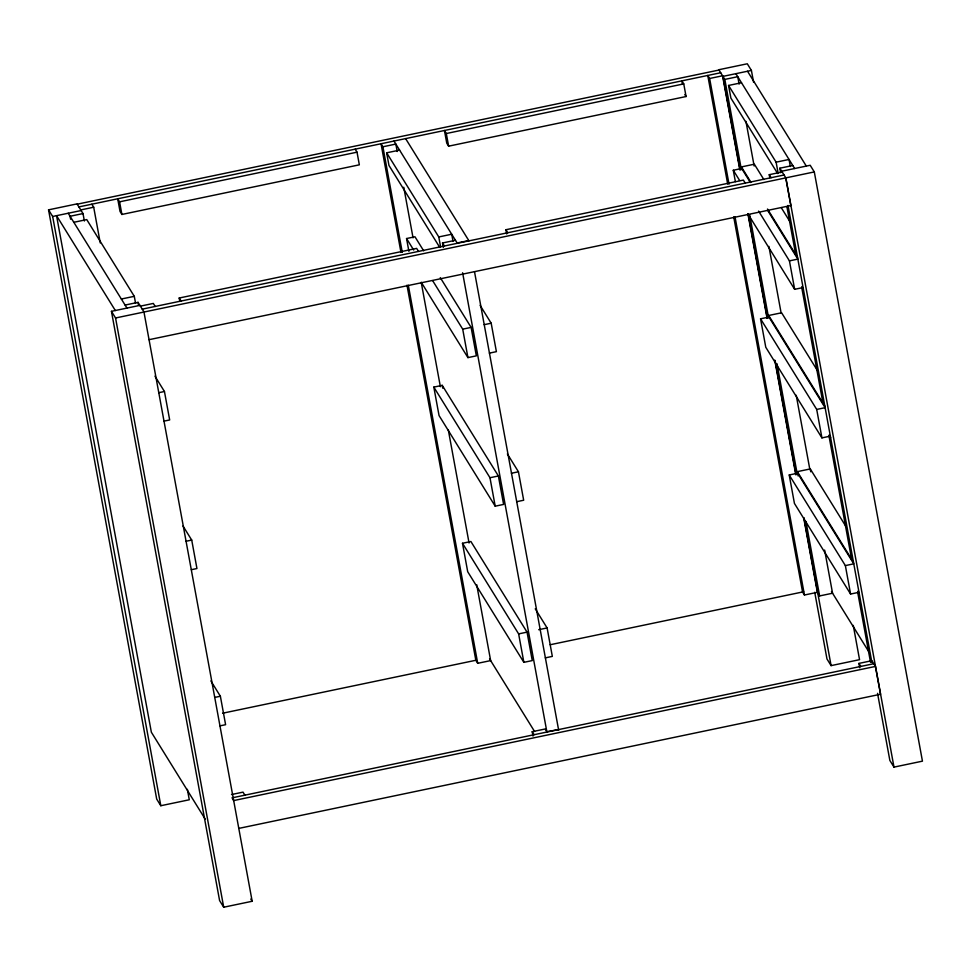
<?xml version="1.0" encoding="UTF-8"?>
<svg xmlns="http://www.w3.org/2000/svg" width="971" height="971" viewBox="0 0 971 971"><rect width="100%" height="100%" fill="white"/><g stroke="black" fill="none" stroke-linecap="round" stroke-linejoin="round"><path stroke-width="1.46" d="M187.367 789.326L189.284 799.776L160.81 805.724L156.695 799.072L48.55 209.845L77.012 203.886L83.008 213.559L84.368 221M77.207 204.189L719.013 70.033M78.894 206.908L720.7 72.752M80.763 209.93L93.702 207.224L100.256 242.956M119.579 201.822L357.025 152.18L359.343 164.827L121.897 214.457L120.028 211.435L117.709 198.8L119.579 201.822L121.897 214.457M400.974 252.424L381.033 143.757L382.902 146.779L395.84 144.072L397.212 151.512M446.308 133.525L683.754 83.894L686.072 96.53L448.626 146.172L446.757 143.15L444.439 130.502L446.308 133.525L448.626 146.172M727.704 184.126L707.762 75.459L709.631 78.481L722.57 75.774L739.781 169.561M48.55 209.845L52.665 216.484L81.139 210.537M753.605 82.365L751.408 70.434L722.946 76.381L740.157 170.156M83.008 213.559L70.07 216.266L70.616 219.24M751.408 70.434L747.294 63.783L718.831 69.73L724.815 79.404L737.754 76.697L739.125 84.137M439.523 247.035L388.97 165.458L386.652 152.811L399.591 150.117M73.808 222.298L86.747 219.592L134.289 296.325L135.588 303.34M777.637 173.53L730.884 98.083L728.566 85.448L741.504 82.741M741.929 169.779L741.407 166.915L754.346 164.208L763.837 179.526M408.9 251.343L406.558 238.538L414.969 236.778L423.672 250.821M735.375 181.626L733.287 170.253L741.698 168.493L750.389 182.524M121.351 299.019L134.289 296.325M728.566 85.448L776.108 162.169L789.047 159.462L790.333 166.49M386.652 152.811L438.771 236.936L451.721 234.229L453.008 241.257M125.101 305.064L138.04 302.357L144.024 312.031M780.672 172.668L779.847 168.201L792.785 165.507M143.939 311.873L252.169 901.27L223.706 907.217L219.592 900.566L111.447 311.327L139.909 305.38M781.716 171.224L810.19 165.276L814.305 171.928L922.45 761.155L893.988 767.114L889.861 760.463L877.541 693.343M140.382 306.132L153.321 303.438L155.19 306.448M179.708 300.828L179.198 298.024L416.644 248.394L418.513 251.416M443.322 247.374L442.521 242.981L455.46 240.274M506.692 233.938L505.927 229.726L743.373 180.096L745.243 183.118M769.785 177.62L769.25 174.683L782.189 171.976M457.147 242.993L468.787 240.565M142.252 309.154L784.058 174.998M111.447 311.327L115.561 317.978L814.305 171.928M149.036 339.692L790.855 205.536L785.745 177.717M158.843 392.672L164.451 391.507L169.67 419.958L164.063 421.123M432.653 280.655L462.706 329.157L471.117 327.397L476.348 355.847L467.937 357.607L421.268 282.306M484.165 324.678L491.18 323.209L496.399 351.66L489.384 353.128M758.594 211.095L789.435 260.871L797.846 259.111L767.794 210.61M747.998 214.008L794.654 289.322L803.066 287.562M769.202 318.354L768.668 315.478L781.606 312.783L817.995 371.492M433.819 387.113L442.23 385.353L498.39 475.972L503.609 504.422L495.198 506.182L439.05 415.564L433.819 387.113L489.979 477.732L495.198 506.182M760.548 318.816L768.959 317.068L825.119 407.686L816.708 409.434L760.548 318.816L765.779 347.266L821.927 437.885L830.339 436.137M186.116 541.248L191.724 540.082L196.943 568.533L191.336 569.698M489.979 477.732L498.39 475.972M511.438 473.253L518.441 471.785L523.672 500.235L516.657 501.704M798.126 475.948L797.337 471.639L810.275 468.932L845.862 526.367M462.487 543.275L470.899 541.515L527.047 632.133L532.266 660.583L523.867 662.343L467.706 571.725L462.487 543.275L518.635 633.893L523.867 662.343M789.217 474.977L797.628 473.229L853.776 563.835L845.365 565.595L789.217 474.977L794.436 503.427L850.584 594.046L858.995 592.286M214.773 697.409L220.381 696.243L225.6 724.694L219.992 725.859M518.635 633.893L527.047 632.133M538.699 629.706L547.11 627.946L552.329 656.396L545.314 657.865M222.602 713.224L476.069 660.231M550.181 644.744L803.636 591.764M406.983 285.171L475.839 660.292L477.708 663.302L490.646 660.608L476.712 584.688M733.712 216.873L802.556 591.994L804.437 595.017L817.376 592.31L803.709 517.883M817.752 592.917L819.621 595.927L832.56 593.232L824.634 550.059M814.73 592.274L826.976 658.969L831.091 665.62L859.553 659.673L853.266 625.36M231.511 794.545L243.017 792.142L244.886 795.164M533.018 736.091L532.217 731.697L545.156 728.99L547.025 732.013M859.748 667.793L858.947 663.399L871.885 660.693L875.441 666.434L880.539 694.253L238.732 828.409M546.843 731.709L558.677 729.573M231.948 797.871L873.754 663.715M875.441 666.434L233.635 800.59L232.506 798.781M747.524 71.247L806.306 166.09M735.884 73.675L794.654 168.517M779.847 168.201L785.842 177.875L893.988 767.114M769.25 174.683L771.12 177.705M781.23 207.6L789.933 221.643M741.407 166.915L750.899 182.22M767.503 209.032L797.555 257.521M683.754 83.894L681.885 80.872L682.395 83.676M733.287 170.253L739.611 180.46M684.822 94.527L686.072 96.53M801.779 286.591L803.357 289.14M768.668 315.478L824.828 406.096M829.052 435.154L830.63 437.715M797.337 471.639L853.485 562.258M857.709 591.315L859.286 593.876M831.479 591.485L869.409 652.694M858.947 663.399L860.816 666.422M505.927 229.726L507.797 232.749M405.611 138.61L468.981 240.869M393.971 141.05L457.329 243.296M442.521 242.981L444.39 246.003M480.099 305.343L491.18 323.209M440.276 277.621L471.117 327.397M355.155 149.17L357.025 152.18M406.558 238.538L413.67 250.033M507.372 453.918L518.441 471.785M535.239 608.805L547.11 627.946M489.566 658.86L534.572 731.491M532.217 731.697L534.086 734.719M179.198 298.024L181.067 301.046M91.832 204.201L93.702 207.224M68.201 213.244L126.97 308.086M115.331 310.526L56.549 215.671L151.355 732.207L205.354 819.366M154.959 376.19L164.451 391.507M183.021 526.039L191.724 540.082M210.889 680.926L220.381 696.243M250.797 899.049L252.169 901.27M788.003 205.451L871.873 662.428M786.947 206.896L795.686 254.511M801.755 287.598L822.959 403.074M829.028 436.173L851.616 559.235M857.696 592.346L870.55 662.38M776.108 162.169L778.172 173.408M789.435 260.871L794.654 289.322M816.708 409.434L821.927 437.885M845.365 565.595L850.584 594.046M810.275 468.932L810.797 471.809M745.946 121.351L754.151 166.005M768.898 246.391L781.194 313.378M796.22 395.246L809.887 469.673M724.815 79.404L741.213 168.711M749.673 214.858L768.534 317.566M776.994 363.712L797.215 473.872M805.954 521.5L819.621 595.927M748.131 213.62L767.296 318.039M775.125 360.69L796.05 474.673M803.988 517.931L831.091 665.62M747.973 214.215L767.102 318.415M774.749 360.095L795.783 474.71M709.631 78.481L729.027 184.174M735.035 216.921L804.437 595.017M474.528 271.819L558.677 730.301M462.609 272.766L546.758 731.248M462.706 329.157L467.937 357.607M438.771 236.936L440.579 246.78M442.23 385.353L442.752 388.206M403.766 187.233L413.051 237.846M421.256 282.512L440.373 386.701M448.299 429.874L469.066 543.007M382.902 146.779L402.297 252.46M408.305 285.207L477.708 663.302M138.04 302.357L138.586 305.343M115.561 317.978L223.706 907.217M52.665 216.484L160.81 805.724"/></g></svg>
